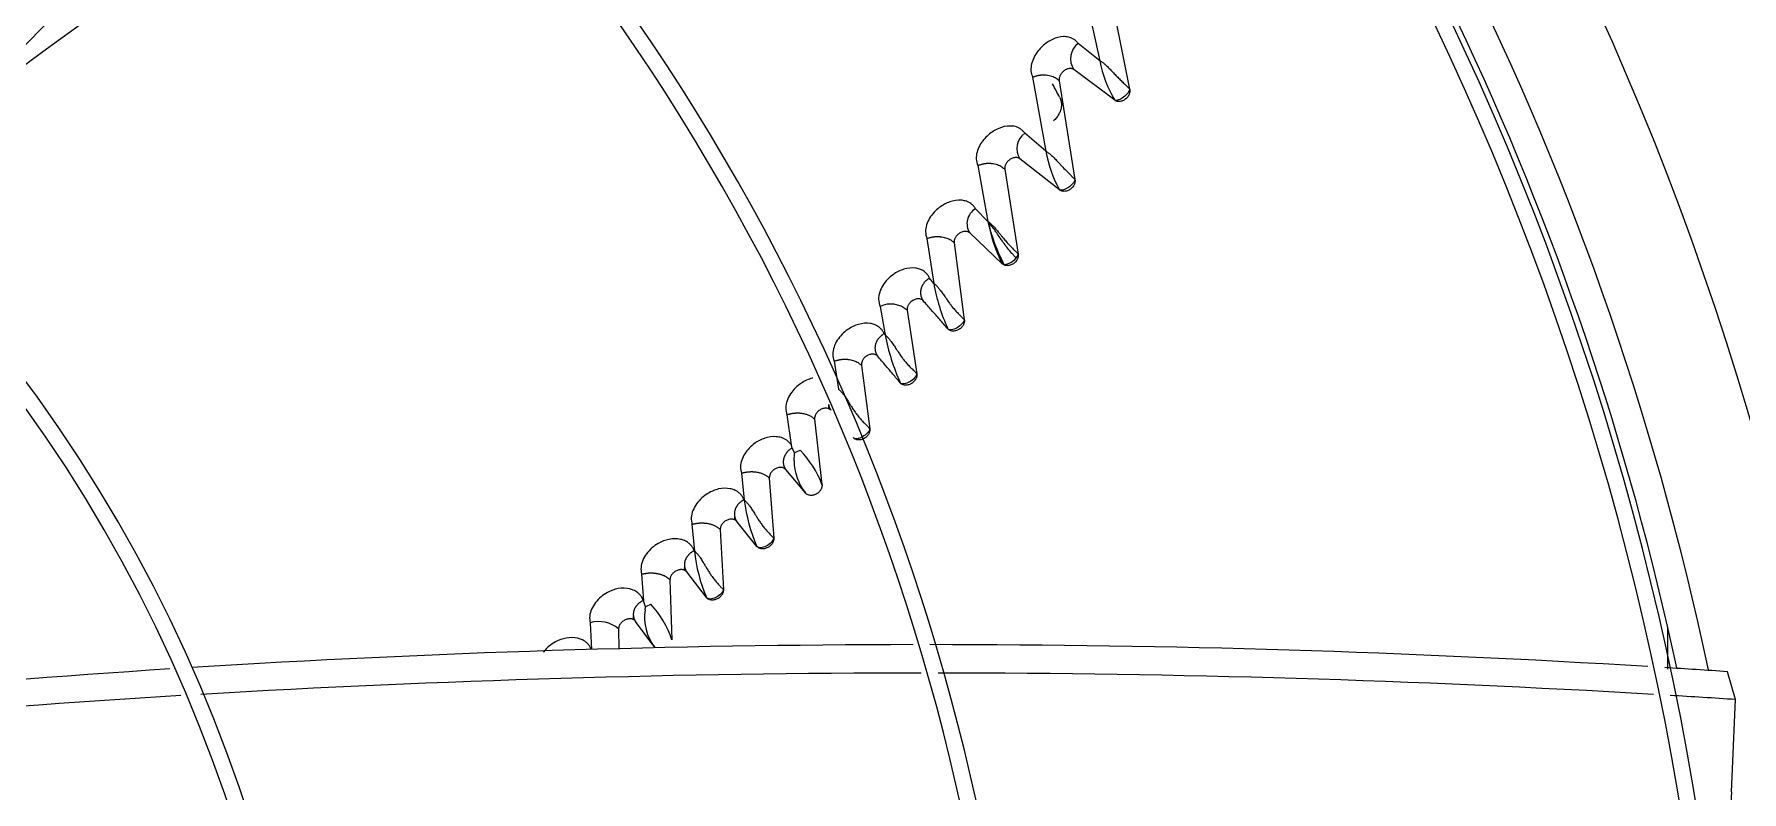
# Model space of a CAD drawing. Header units: millimetres. Extents: x 113490 to 142599, y -20467 to 115.
# Drawn here: x 123150.5 to 123416.3, y -11283.8 to -11165.8 of the extents above; entities that cross this region are included whole.
import ezdxf

# ---------------------------------------------------------------- set-up
doc = ezdxf.new("R2010")
doc.units = ezdxf.units.MM
doc.layers.add('DV3_0', color=7, linetype='Continuous')

msp = doc.modelspace()

# ---------------------------------------------------------------- linework, layer by layer
at = {"layer": 'DV3_0', "color": 7, "linetype": 'Continuous', "lineweight": 15}
for p, q in [((123124.94, -11191.95), (123277.66, -11037.08)), ((123313.68, -11157.76), (123316.32, -11169.95)), ((123317.69, -11158.13), (123320.98, -11174.37)), ((123316.32, -11169.95), (123312.96, -11167.25)), ((123318.68, -11176.1), (123312.29, -11171.32)), ((123305.86, -11172.51), (123307.93, -11184.02)), ((123310.02, -11173.05), (123312.46, -11188.45)), ((123307.93, -11184.02), (123304.65, -11181.24)), ((123310.08, -11190.05), (123303.89, -11185.2)), ((123297.34, -11186.26), (123298.92, -11194.99)), ((123301.54, -11186.85), (123303.63, -11200.04)), ((123298.92, -11194.99), (123296.98, -11193.01)), ((123289.41, -11197.64), (123290.48, -11204.6)), ((123293.65, -11198.28), (123295.24, -11210.27)), ((123301.16, -11201.55), (123296.1, -11196.76)), ((123290.48, -11204.6), (123289.82, -11203.79)), ((123282.12, -11208.18), (123282.9, -11212.63)), ((123286.34, -11208.79), (123287.84, -11218.68)), ((123282.9, -11212.63), (123282.76, -11212.44)), ((123274.97, -11216.72), (123275.65, -11221.06)), ((123279.22, -11217.37), (123280.53, -11227.23)), ((123267.63, -11225.07), (123268.3, -11229.75)), ((123271.94, -11225.75), (123273.09, -11235.89)), ((123268.79, -11230.97), (123268.46, -11230.22)), ((123268.79, -11230.97), (123269.24, -11230.75)), ((123269.24, -11230.75), (123269.71, -11230.58)), ((123268.74, -11232.21), (123268.79, -11230.97)), ((123260.55, -11234.16), (123261, -11238.35)), ((123264.89, -11234.92), (123265.57, -11244.27)), ((123270.5, -11237.23), (123267.46, -11233.59)), ((123261, -11238.35), (123260.95, -11238.28)), ((123252.85, -11242.12), (123253.23, -11246.25)), ((123257.25, -11242.93), (123257.74, -11252.28)), ((123262.96, -11245.54), (123259.84, -11241.65)), ((123253.23, -11246.25), (123253.2, -11246.21)), ((123245, -11249.88), (123245.3, -11254.01)), ((123249.43, -11250.75), (123249.73, -11260.1)), ((123255.1, -11253.49), (123252.05, -11249.53)), ((123245.3, -11254.01), (123245.27, -11253.97)), ((123245.64, -11254.94), (123245.3, -11254.01)), ((123245.99, -11254.75), (123246.26, -11254.62)), ((123246.26, -11254.62), (123246.44, -11254.55)), ((123247.05, -11261.26), (123244.08, -11257.21)), ((123245.56, -11255.44), (123245.64, -11254.94)), ((123245.64, -11254.94), (123245.99, -11254.75)), ((123236.98, -11257.44), (123237.21, -11261.61)), ((123241.43, -11258.38), (123241.46, -11261.48)), ((123404.73, -11264.64), (123404.73, -11258.08)), ((123415.3, -11269.38), (123414.05, -11265.05)), ((123414.65, -11283.75), (123415.3, -11269.38))]:
    msp.add_line(p, q, dxfattribs=at)
for centre, radius, start, end in [((122959.24, -11359.99), 551.5, 15.4775, 74.5225), ((122959.24, -11359.99), 453.5, 315.9918, 45.5613), ((122959.24, -11359.99), 456, 316.0129, 45.5635), ((122959.24, -11359.99), 477.5, 316.9802, 43.0198), ((122959.24, -11359.99), 457, 12.0648, 38.7918), ((122959.24, -11359.99), 343.5, 315.6512, 45.622), ((122959.24, -11359.99), 346, 316.5062, 45.3204), ((123668.25, -11871.46), 872.22, 121.56134, 127.88902), ((123314.79, -11169.63), 3.01, 127.446, 214.0679), ((123336.09, -11165.9), 20.18, 191.5575, 210.3468), ((122934.06, -11375.42), 425.8, 27.9832, 28.2987), ((123306.3, -11183.61), 2.88, 124.7166, 213.5116), ((123326.38, -11180.84), 18.72, 189.7816, 209.4698), ((122959.24, -11359.99), 233.5, 316.4663, 45.8392), ((122959.24, -11359.99), 236, 317.0271, 45.7088), ((123298.3, -11195.29), 2.64, 120.02, 213.6405), ((123323.08, -11190.4), 24.59, 190.7346, 206.9553), ((123326.86, -11188.33), 28.72, 193.3894, 207.6128), ((123318.96, -11199.62), 28.9, 189.9095, 204.6566), ((123283.76, -11211.76), 3.94, 48.9972, 114.5532), ((123315.79, -11206.27), 33.49, 190.9397, 204.3643), ((123275.09, -11223.78), 0.996, 164.4286, 200.7731), ((123262.67, -11231.95), 6.04, 16.651, 21.4082), ((123258.36, -11241.54), 15.77, 20.989, 44.0203), ((123277.15, -11232.08), 8.41, 180.9081, 217.7819), ((123287.09, -11235.11), 26.29, 187.0764, 203.3625), ((123260.33, -11241.09), 0.885, 161.2275, 200.8008), ((123278.82, -11243.51), 25.74, 186.1174, 202.8222), ((123252.5, -11248.97), 0.845, 159.536, 201.092), ((123235.13, -11264.99), 15.39, 18.5208, 42.7185), ((123238.33, -11262.08), 4.83, 50.0895, 106.1879), ((123244.48, -11256.66), 0.795, 157.3992, 201.2102), ((123253.06, -11256.62), 7.59, 171.042, 217.6939), ((123289.61, -13101.74), 1840.9, 90.07296, 93.56963), ((123289.61, -13101.74), 1840.9, 86.5108, 89.99128), ((123289.61, -13101.74), 1840.9, 93.67624, 96.85972), ((123289.5, -13186.65), 1921.39, 90.02851, 93.37418), ((123289.5, -13186.65), 1921.39, 86.62723, 89.95007), ((123289.61, -13101.74), 1840.9, 86.12402, 86.42814), ((123289.5, -13186.65), 1921.39, 93.4677, 96.48783), ((123289.5, -13186.65), 1921.39, 86.24591, 86.54956), ((123821.49, -11303.41), 407.31, 177.2335, 181.1915)]:
    msp.add_arc(centre, radius, start, end, dxfattribs=at)
at = {"layer": 'DV3_0', "color": 7, "linetype": 'Continuous', "lineweight": 20}
for centre, radius, start, end in [((122959.24, -11359.99), 461.75, 11.9044, 42.2304), ((123301.45, -11201.16), 0.49, 233.7476, 265.2283), ((123301.28, -11199.1), 2.55, 272.8508, 322.5113), ((123302.33, -11199.73), 1.35, 316.5606, 346.5087)]:
    msp.add_arc(centre, radius, start, end, dxfattribs=at)
at = {"layer": 'DV3_0', "color": 7, "linetype": 'Continuous', "lineweight": 15}
for points, knots in [([(123312.96, -11167.25), (123312.85, -11167.11), (123312.65, -11166.85), (123312.27, -11166.57), (123311.86, -11166.37), (123311.45, -11166.25), (123311.06, -11166.2), (123310.24, -11166.18), (123308.93, -11166.52), (123307.59, -11167.45), (123306.67, -11168.46), (123306.07, -11169.38), (123305.68, -11170.42), (123305.55, -11171.53), (123305.75, -11172.18), (123305.86, -11172.51)], [0, 0, 0, 0, 0.048624, 0.094156, 0.13685, 0.17668, 0.213406, 0.24691, 0.396876, 0.550422, 0.632436, 0.719781, 0.810754, 0.903952, 1, 1, 1, 1]), ([(123305.86, -11172.51), (123305.9, -11172.49), (123306, -11172.45), (123306.14, -11172.4), (123306.28, -11172.35), (123306.41, -11172.31), (123306.54, -11172.27), (123306.67, -11172.24), (123306.79, -11172.21), (123306.91, -11172.19), (123307.03, -11172.18), (123307.14, -11172.16), (123307.24, -11172.15), (123307.34, -11172.14), (123307.43, -11172.14), (123307.52, -11172.14), (123307.6, -11172.14), (123307.68, -11172.14), (123307.75, -11172.14), (123307.81, -11172.14), (123307.87, -11172.14), (123307.93, -11172.15), (123308.12, -11172.16), (123308.45, -11172.21), (123308.87, -11172.33), (123309.23, -11172.48), (123309.54, -11172.65), (123309.8, -11172.84), (123309.95, -11172.98), (123310.01, -11173.05)], [0, 0, 0, 0, 0.032244, 0.06322, 0.092989, 0.121598, 0.149081, 0.175465, 0.200767, 0.225002, 0.248177, 0.270297, 0.291365, 0.311381, 0.330344, 0.34825, 0.365097, 0.38088, 0.395595, 0.409237, 0.4218, 0.433281, 0.443674, 0.547844, 0.647183, 0.741916, 0.832156, 0.91808, 1, 1, 1, 1]), ([(123312.29, -11171.32), (123312.27, -11171.3), (123312.22, -11171.27), (123312.14, -11171.23), (123312.06, -11171.2), (123311.94, -11171.16), (123311.77, -11171.14), (123311.55, -11171.15), (123311.31, -11171.21), (123311, -11171.34), (123310.69, -11171.54), (123310.44, -11171.81), (123310.28, -11172.01), (123310.17, -11172.22), (123310.08, -11172.42), (123310.02, -11172.63), (123310, -11172.84), (123310.01, -11172.98), (123310.01, -11173.05)], [0, 0, 0, 0, 0.029381, 0.058602, 0.087885, 0.117452, 0.18253, 0.248896, 0.319951, 0.392261, 0.543681, 0.618373, 0.692652, 0.752848, 0.812262, 0.876397, 0.938375, 1, 1, 1, 1]), ([(123316.32, -11169.95), (123316.36, -11169.97), (123316.45, -11170.01), (123316.58, -11170.09), (123316.72, -11170.18), (123316.86, -11170.29), (123317.02, -11170.41), (123317.18, -11170.55), (123317.35, -11170.7), (123317.55, -11170.9), (123317.79, -11171.13), (123318.07, -11171.42), (123318.33, -11171.7), (123318.59, -11171.98), (123318.85, -11172.24), (123319.12, -11172.52), (123319.38, -11172.78), (123319.65, -11173.04), (123319.91, -11173.29), (123320.16, -11173.53), (123320.39, -11173.75), (123320.61, -11173.97), (123320.81, -11174.17), (123320.92, -11174.3), (123320.98, -11174.37)], [0, 0, 0, 0, 0.023498, 0.048897, 0.076254, 0.105618, 0.137034, 0.170541, 0.206177, 0.243975, 0.303434, 0.363525, 0.424255, 0.478728, 0.533775, 0.589597, 0.64577, 0.699948, 0.752412, 0.80346, 0.853406, 0.902578, 0.951321, 1, 1, 1, 1]), ([(123320.98, -11174.37), (123320.98, -11174.4), (123321, -11174.47), (123321.01, -11174.57), (123321.01, -11174.67), (123321, -11174.78), (123320.98, -11174.89), (123320.95, -11175.03), (123320.89, -11175.19), (123320.79, -11175.4), (123320.65, -11175.61), (123320.47, -11175.81), (123320.25, -11175.99), (123319.94, -11176.18), (123319.6, -11176.29), (123319.27, -11176.31), (123319.07, -11176.28), (123318.91, -11176.23), (123318.79, -11176.17), (123318.71, -11176.12), (123318.68, -11176.1)], [0, 0, 0, 0, 0.029941, 0.059776, 0.089719, 0.11998, 0.150766, 0.182271, 0.237743, 0.293712, 0.36616, 0.439193, 0.5137, 0.588322, 0.735295, 0.804201, 0.872533, 0.915894, 0.958168, 1, 1, 1, 1]), ([(123310.08, -11175.63), (123310.1, -11175.68), (123310.14, -11175.76), (123310.2, -11175.9), (123310.25, -11176.03), (123310.29, -11176.17), (123310.32, -11176.3), (123310.34, -11176.43), (123310.35, -11176.56), (123310.36, -11176.69), (123310.36, -11176.81), (123310.36, -11176.93), (123310.35, -11177.04), (123310.34, -11177.15), (123310.32, -11177.25), (123310.29, -11177.43), (123310.22, -11177.67), (123310.11, -11177.98), (123309.96, -11178.28), (123309.78, -11178.57), (123309.58, -11178.83), (123309.37, -11179.07), (123309.21, -11179.22), (123309.14, -11179.29)], [0, 0, 0, 0, 0.040689, 0.080596, 0.119529, 0.157341, 0.193932, 0.22923, 0.263193, 0.295792, 0.327014, 0.356851, 0.385297, 0.412348, 0.437993, 0.462221, 0.541843, 0.621089, 0.699698, 0.777369, 0.853621, 0.927915, 1, 1, 1, 1]), ([(123304.65, -11181.24), (123304.55, -11181.1), (123304.35, -11180.84), (123303.98, -11180.54), (123303.57, -11180.33), (123303.16, -11180.19), (123302.75, -11180.12), (123301.91, -11180.08), (123300.57, -11180.38), (123299.18, -11181.26), (123298.23, -11182.23), (123297.6, -11183.14), (123297.18, -11184.17), (123297.03, -11185.27), (123297.23, -11185.93), (123297.34, -11186.26)], [0, 0, 0, 0, 0.047879, 0.093131, 0.135924, 0.176323, 0.214246, 0.249573, 0.400331, 0.55084, 0.632619, 0.719752, 0.810618, 0.903787, 1, 1, 1, 1]), ([(123303.89, -11185.2), (123303.87, -11185.18), (123303.82, -11185.15), (123303.73, -11185.1), (123303.65, -11185.07), (123303.52, -11185.03), (123303.34, -11185), (123303.11, -11185.01), (123302.87, -11185.06), (123302.55, -11185.18), (123302.24, -11185.38), (123301.98, -11185.64), (123301.82, -11185.84), (123301.7, -11186.03), (123301.62, -11186.23), (123301.55, -11186.43), (123301.52, -11186.65), (123301.54, -11186.78), (123301.54, -11186.85)], [0, 0, 0, 0, 0.030729, 0.061465, 0.092461, 0.123966, 0.190052, 0.257414, 0.329029, 0.401758, 0.552091, 0.624447, 0.696235, 0.754669, 0.81231, 0.876246, 0.93817, 1, 1, 1, 1]), ([(123307.93, -11184.02), (123307.94, -11184.03), (123307.98, -11184.05), (123308.04, -11184.08), (123308.12, -11184.13), (123308.25, -11184.21), (123308.41, -11184.33), (123308.61, -11184.49), (123308.93, -11184.77), (123309.35, -11185.19), (123309.82, -11185.7), (123310.34, -11186.27), (123310.9, -11186.86), (123311.42, -11187.39), (123311.75, -11187.72), (123311.95, -11187.91), (123312.14, -11188.1), (123312.31, -11188.28), (123312.41, -11188.39), (123312.46, -11188.45)], [0, 0, 0, 0, 0.008246, 0.020454, 0.036664, 0.056913, 0.093951, 0.135263, 0.180965, 0.300632, 0.4172, 0.49772, 0.649549, 0.779717, 0.824321, 0.868366, 0.912135, 0.955916, 1, 1, 1, 1]), ([(123297.34, -11186.26), (123297.38, -11186.24), (123297.48, -11186.2), (123297.62, -11186.15), (123297.77, -11186.1), (123297.91, -11186.06), (123298.04, -11186.02), (123298.17, -11186), (123298.29, -11185.97), (123298.41, -11185.95), (123298.53, -11185.94), (123298.64, -11185.92), (123298.74, -11185.91), (123298.84, -11185.91), (123298.93, -11185.9), (123299.01, -11185.9), (123299.09, -11185.9), (123299.16, -11185.9), (123299.23, -11185.91), (123299.29, -11185.91), (123299.35, -11185.91), (123299.4, -11185.92), (123299.44, -11185.92), (123299.63, -11185.94), (123299.96, -11185.99), (123300.39, -11186.11), (123300.75, -11186.26), (123301.06, -11186.44), (123301.33, -11186.64), (123301.47, -11186.78), (123301.54, -11186.85)], [0, 0, 0, 0, 0.032464, 0.063613, 0.093501, 0.122168, 0.149645, 0.175954, 0.20111, 0.225125, 0.248005, 0.269755, 0.290377, 0.309869, 0.328231, 0.34546, 0.361553, 0.376506, 0.390315, 0.402975, 0.414482, 0.424831, 0.434019, 0.442041, 0.547052, 0.646947, 0.741997, 0.832361, 0.918252, 1, 1, 1, 1]), ([(123312.46, -11188.45), (123312.47, -11188.48), (123312.48, -11188.55), (123312.48, -11188.65), (123312.48, -11188.76), (123312.46, -11188.86), (123312.44, -11188.97), (123312.4, -11189.11), (123312.34, -11189.27), (123312.23, -11189.46), (123312.08, -11189.66), (123311.89, -11189.85), (123311.67, -11190.01), (123311.35, -11190.19), (123311, -11190.28), (123310.68, -11190.28), (123310.47, -11190.25), (123310.31, -11190.19), (123310.19, -11190.13), (123310.11, -11190.08), (123310.08, -11190.05)], [0, 0, 0, 0, 0.030327, 0.060484, 0.090695, 0.121183, 0.152165, 0.183847, 0.238646, 0.294034, 0.364857, 0.436394, 0.510055, 0.584088, 0.731546, 0.801326, 0.870591, 0.914573, 0.957501, 1, 1, 1, 1]), ([(123296.98, -11193.01), (123296.9, -11192.87), (123296.74, -11192.61), (123296.43, -11192.3), (123296.1, -11192.06), (123295.76, -11191.89), (123295.41, -11191.77), (123295.08, -11191.69), (123294.3, -11191.6), (123292.97, -11191.8), (123291.53, -11192.6), (123290.5, -11193.53), (123289.8, -11194.45), (123289.33, -11195.5), (123289.13, -11196.62), (123289.31, -11197.29), (123289.41, -11197.64)], [0, 0, 0, 0, 0.043276, 0.083851, 0.121848, 0.157353, 0.190322, 0.220681, 0.248337, 0.398285, 0.545073, 0.62947, 0.718481, 0.810504, 0.904076, 1, 1, 1, 1]), ([(123298.92, -11194.99), (123298.96, -11195.01), (123299.03, -11195.06), (123299.15, -11195.14), (123299.27, -11195.23), (123299.38, -11195.33), (123299.57, -11195.5), (123299.85, -11195.79), (123300.22, -11196.21), (123300.58, -11196.64), (123300.86, -11196.99), (123301.09, -11197.28), (123301.31, -11197.55), (123301.56, -11197.85), (123301.9, -11198.24), (123302.33, -11198.72), (123302.78, -11199.16), (123303.08, -11199.46), (123303.28, -11199.66), (123303.47, -11199.86), (123303.58, -11199.98), (123303.63, -11200.04)], [0, 0, 0, 0, 0.021136, 0.043034, 0.065722, 0.089226, 0.113567, 0.180819, 0.267102, 0.36032, 0.424226, 0.458297, 0.515829, 0.568667, 0.616874, 0.728058, 0.829043, 0.871408, 0.913772, 0.956511, 1, 1, 1, 1]), ([(123303.3, -11200.65), (123303.21, -11200.54), (123303, -11200.31), (123302.55, -11199.81), (123302.01, -11199.17), (123301.44, -11198.41), (123300.91, -11197.66), (123300.41, -11196.93), (123299.92, -11196.23), (123299.43, -11195.56), (123299.09, -11195.16), (123298.92, -11194.99)], [0, 0, 0, 0, 0.062498, 0.125002, 0.250008, 0.375015, 0.500022, 0.625028, 0.750035, 0.875042, 1, 1, 1, 1]), ([(123289.41, -11197.64), (123289.46, -11197.61), (123289.56, -11197.57), (123289.72, -11197.52), (123289.87, -11197.48), (123290.01, -11197.44), (123290.15, -11197.41), (123290.28, -11197.38), (123290.41, -11197.36), (123290.53, -11197.35), (123290.65, -11197.33), (123290.76, -11197.32), (123290.86, -11197.32), (123290.95, -11197.31), (123291.04, -11197.31), (123291.12, -11197.31), (123291.19, -11197.31), (123291.26, -11197.32), (123291.31, -11197.32), (123291.37, -11197.32), (123291.41, -11197.32), (123291.45, -11197.33), (123291.48, -11197.33), (123291.65, -11197.35), (123291.94, -11197.39), (123292.34, -11197.49), (123292.68, -11197.61), (123292.99, -11197.76), (123293.25, -11197.93), (123293.47, -11198.1), (123293.59, -11198.22), (123293.65, -11198.28)], [0, 0, 0, 0, 0.034013, 0.066516, 0.097557, 0.127175, 0.155397, 0.182242, 0.207725, 0.231853, 0.254633, 0.276066, 0.296153, 0.314893, 0.332284, 0.348322, 0.363003, 0.376325, 0.388281, 0.398868, 0.408082, 0.415918, 0.422372, 0.427442, 0.521233, 0.61073, 0.696164, 0.77766, 0.855341, 0.929378, 1, 1, 1, 1]), ([(123296.1, -11196.76), (123296.08, -11196.73), (123296.03, -11196.69), (123295.95, -11196.64), (123295.87, -11196.6), (123295.74, -11196.55), (123295.57, -11196.51), (123295.34, -11196.5), (123295.1, -11196.53), (123294.76, -11196.63), (123294.36, -11196.86), (123293.99, -11197.22), (123293.79, -11197.56), (123293.7, -11197.8), (123293.66, -11197.97), (123293.64, -11198.13), (123293.65, -11198.23), (123293.65, -11198.28)], [0, 0, 0, 0, 0.030568, 0.061113, 0.091892, 0.123156, 0.188638, 0.255339, 0.326154, 0.398049, 0.546641, 0.690305, 0.807603, 0.857297, 0.906323, 0.95344, 1, 1, 1, 1]), ([(123303.63, -11200.04), (123303.64, -11200.07), (123303.65, -11200.12), (123303.65, -11200.2), (123303.65, -11200.28), (123303.64, -11200.39), (123303.62, -11200.54), (123303.56, -11200.71), (123303.48, -11200.89), (123303.31, -11201.16), (123303.07, -11201.42), (123302.76, -11201.62), (123302.51, -11201.74), (123302.24, -11201.82), (123301.98, -11201.85), (123301.74, -11201.83), (123301.54, -11201.78), (123301.38, -11201.71), (123301.26, -11201.64), (123301.19, -11201.58), (123301.16, -11201.55)], [0, 0, 0, 0, 0.023243, 0.046646, 0.070325, 0.094393, 0.141984, 0.190048, 0.245114, 0.300885, 0.441931, 0.51503, 0.588687, 0.662721, 0.735694, 0.804836, 0.873484, 0.916387, 0.958352, 1, 1, 1, 1]), ([(123289.82, -11203.79), (123289.75, -11203.64), (123289.6, -11203.34), (123289.29, -11202.98), (123288.96, -11202.71), (123288.61, -11202.51), (123288.28, -11202.37), (123287.96, -11202.28), (123287.18, -11202.14), (123285.84, -11202.28), (123284.33, -11203.05), (123283.26, -11203.97), (123282.52, -11204.91), (123282.02, -11205.98), (123281.82, -11207.14), (123282.02, -11207.83), (123282.12, -11208.18)], [0, 0, 0, 0, 0.045903, 0.088222, 0.127121, 0.162682, 0.194844, 0.223516, 0.248586, 0.398406, 0.542873, 0.627775, 0.717223, 0.809644, 0.90359, 1, 1, 1, 1]), ([(123289.82, -11203.79), (123289.78, -11203.82), (123289.7, -11203.87), (123289.57, -11203.95), (123289.46, -11204.04), (123289.35, -11204.13), (123289.24, -11204.23), (123289.14, -11204.33), (123289.05, -11204.43), (123288.96, -11204.54), (123288.88, -11204.65), (123288.8, -11204.77), (123288.73, -11204.89), (123288.67, -11205.01), (123288.61, -11205.13), (123288.56, -11205.25), (123288.52, -11205.38), (123288.49, -11205.51), (123288.46, -11205.63), (123288.44, -11205.76), (123288.43, -11205.89), (123288.43, -11206.02), (123288.43, -11206.14), (123288.44, -11206.27), (123288.46, -11206.39), (123288.48, -11206.52), (123288.52, -11206.64), (123288.56, -11206.76), (123288.6, -11206.88), (123288.65, -11206.99), (123288.71, -11207.11), (123288.78, -11207.22), (123288.83, -11207.29), (123288.86, -11207.32)], [0, 0, 0, 0, 0.030257, 0.060484, 0.09073, 0.121035, 0.151434, 0.181953, 0.212616, 0.243438, 0.274433, 0.30561, 0.336978, 0.36854, 0.400301, 0.432265, 0.464435, 0.496814, 0.529403, 0.562193, 0.595176, 0.628335, 0.661657, 0.695123, 0.728715, 0.762415, 0.796204, 0.830066, 0.863984, 0.897946, 0.93194, 0.965959, 1, 1, 1, 1]), ([(123290.48, -11204.6), (123290.52, -11204.63), (123290.6, -11204.69), (123290.72, -11204.79), (123290.84, -11204.9), (123290.96, -11205.02), (123291.16, -11205.23), (123291.44, -11205.57), (123291.8, -11206.07), (123292.15, -11206.57), (123292.43, -11206.97), (123292.7, -11207.37), (123292.99, -11207.77), (123293.31, -11208.19), (123293.59, -11208.52), (123293.82, -11208.79), (123294.04, -11209.03), (123294.27, -11209.27), (123294.48, -11209.49), (123294.69, -11209.7), (123294.89, -11209.9), (123295.08, -11210.09), (123295.18, -11210.21), (123295.24, -11210.27)], [0, 0, 0, 0, 0.02193, 0.044623, 0.068109, 0.092415, 0.117564, 0.1874, 0.278761, 0.36922, 0.434707, 0.474881, 0.55813, 0.630924, 0.676359, 0.719959, 0.762001, 0.802791, 0.842656, 0.881945, 0.921019, 0.960246, 1, 1, 1, 1]), ([(123288.86, -11207.32), (123288.81, -11207.28), (123288.72, -11207.18), (123288.48, -11207.05), (123288.1, -11206.98), (123287.58, -11207.07), (123287.08, -11207.33), (123286.69, -11207.7), (123286.45, -11208.09), (123286.35, -11208.4), (123286.33, -11208.63), (123286.34, -11208.74), (123286.34, -11208.79)], [0, 0, 0, 0, 0.06134, 0.123453, 0.255164, 0.397247, 0.545621, 0.688819, 0.805782, 0.90458, 0.952528, 1, 1, 1, 1]), ([(123292.69, -11211.68), (123292.48, -11211.44), (123292.06, -11210.96), (123291.42, -11210.24), (123290.79, -11209.52), (123290.15, -11208.79), (123289.5, -11208.06), (123289.07, -11207.57), (123288.86, -11207.32)], [0, 0, 0, 0, 0.162615, 0.326841, 0.492682, 0.660148, 0.82925, 1, 1, 1, 1]), ([(123282.76, -11212.44), (123282.68, -11212.29), (123282.54, -11211.99), (123282.24, -11211.63), (123281.91, -11211.35), (123281.57, -11211.14), (123281.23, -11210.99), (123280.91, -11210.9), (123280.14, -11210.75), (123278.79, -11210.86), (123277.28, -11211.6), (123276.18, -11212.51), (123275.42, -11213.45), (123274.91, -11214.52), (123274.69, -11215.68), (123274.87, -11216.37), (123274.97, -11216.72)], [0, 0, 0, 0, 0.045816, 0.088117, 0.127063, 0.162735, 0.195085, 0.224033, 0.249478, 0.398687, 0.541879, 0.628145, 0.718265, 0.810778, 0.904381, 1, 1, 1, 1]), ([(123295.24, -11210.27), (123295.24, -11210.3), (123295.25, -11210.35), (123295.25, -11210.44), (123295.25, -11210.52), (123295.24, -11210.63), (123295.21, -11210.78), (123295.14, -11210.96), (123295.05, -11211.14), (123294.87, -11211.41), (123294.6, -11211.66), (123294.28, -11211.85), (123294.02, -11211.96), (123293.75, -11212.02), (123293.49, -11212.04), (123293.24, -11212.01), (123293.05, -11211.94), (123292.9, -11211.86), (123292.78, -11211.78), (123292.72, -11211.72), (123292.69, -11211.68)], [0, 0, 0, 0, 0.023263, 0.046619, 0.070185, 0.09408, 0.142394, 0.191175, 0.246921, 0.303417, 0.444844, 0.517438, 0.590593, 0.664065, 0.736419, 0.804903, 0.872906, 0.916114, 0.958259, 1, 1, 1, 1]), ([(123295.24, -11210.27), (123295.21, -11210.45), (123295.08, -11210.68), (123294.68, -11211.12), (123294.41, -11211.35), (123293.83, -11211.68), (123293.53, -11211.79), (123293.01, -11211.86), (123292.81, -11211.81), (123292.69, -11211.68)], [0, 0, 0, 0, 0.25, 0.25, 0.5, 0.5, 0.75, 0.75, 1, 1, 1, 1]), ([(123282.76, -11212.44), (123282.72, -11212.47), (123282.63, -11212.52), (123282.51, -11212.6), (123282.39, -11212.68), (123282.28, -11212.77), (123282.17, -11212.87), (123282.07, -11212.97), (123281.97, -11213.07), (123281.88, -11213.18), (123281.8, -11213.29), (123281.72, -11213.41), (123281.65, -11213.52), (123281.59, -11213.64), (123281.53, -11213.76), (123281.48, -11213.89), (123281.44, -11214.01), (123281.4, -11214.14), (123281.38, -11214.26), (123281.36, -11214.39), (123281.34, -11214.52), (123281.34, -11214.64), (123281.34, -11214.77), (123281.35, -11214.89), (123281.37, -11215.02), (123281.39, -11215.14), (123281.42, -11215.26), (123281.46, -11215.38), (123281.5, -11215.5), (123281.56, -11215.61), (123281.62, -11215.72), (123281.68, -11215.83), (123281.73, -11215.9), (123281.76, -11215.93)], [0, 0, 0, 0, 0.030425, 0.060815, 0.091218, 0.121674, 0.152215, 0.182869, 0.213655, 0.244591, 0.275687, 0.306954, 0.338398, 0.370022, 0.401831, 0.433828, 0.466015, 0.498396, 0.530972, 0.563735, 0.596674, 0.629777, 0.663028, 0.696409, 0.729903, 0.763492, 0.797158, 0.830885, 0.864657, 0.898463, 0.932293, 0.966139, 1, 1, 1, 1]), ([(123282.9, -11212.63), (123282.95, -11212.66), (123283.03, -11212.73), (123283.16, -11212.84), (123283.28, -11212.96), (123283.41, -11213.1), (123283.6, -11213.32), (123283.9, -11213.7), (123284.26, -11214.24), (123284.62, -11214.78), (123284.91, -11215.22), (123285.19, -11215.65), (123285.5, -11216.09), (123285.83, -11216.53), (123286.12, -11216.87), (123286.35, -11217.14), (123286.59, -11217.4), (123286.82, -11217.64), (123287.05, -11217.87), (123287.27, -11218.09), (123287.48, -11218.29), (123287.67, -11218.49), (123287.78, -11218.62), (123287.84, -11218.68)], [0, 0, 0, 0, 0.022275, 0.045317, 0.069159, 0.093827, 0.119347, 0.190503, 0.284339, 0.374913, 0.441612, 0.484176, 0.567352, 0.639937, 0.684392, 0.726937, 0.767875, 0.807537, 0.846286, 0.884506, 0.922594, 0.960956, 1, 1, 1, 1]), ([(123274.97, -11216.72), (123275.02, -11216.7), (123275.12, -11216.66), (123275.28, -11216.61), (123275.43, -11216.57), (123275.58, -11216.53), (123275.72, -11216.5), (123275.86, -11216.47), (123275.99, -11216.45), (123276.11, -11216.44), (123276.23, -11216.42), (123276.34, -11216.42), (123276.44, -11216.41), (123276.54, -11216.41), (123276.62, -11216.4), (123276.71, -11216.4), (123276.78, -11216.41), (123276.85, -11216.41), (123276.91, -11216.41), (123276.96, -11216.41), (123277.01, -11216.42), (123277.05, -11216.42), (123277.08, -11216.42), (123277.1, -11216.43), (123277.27, -11216.44), (123277.55, -11216.49), (123277.94, -11216.58), (123278.28, -11216.71), (123278.57, -11216.85), (123278.83, -11217.02), (123279.04, -11217.19), (123279.16, -11217.31), (123279.22, -11217.37)], [0, 0, 0, 0, 0.034382, 0.067257, 0.09867, 0.128653, 0.157228, 0.184415, 0.210227, 0.234673, 0.257758, 0.279488, 0.299864, 0.318888, 0.336558, 0.352873, 0.367831, 0.38143, 0.393667, 0.404538, 0.41404, 0.42217, 0.428926, 0.434304, 0.438302, 0.530373, 0.618142, 0.701875, 0.781741, 0.85791, 0.930582, 1, 1, 1, 1]), ([(123281.76, -11215.93), (123281.71, -11215.89), (123281.62, -11215.79), (123281.38, -11215.66), (123281, -11215.58), (123280.49, -11215.66), (123279.99, -11215.91), (123279.59, -11216.27), (123279.34, -11216.67), (123279.24, -11216.98), (123279.21, -11217.2), (123279.22, -11217.31), (123279.22, -11217.37)], [0, 0, 0, 0, 0.061421, 0.123667, 0.255432, 0.397199, 0.544968, 0.687719, 0.804815, 0.904048, 0.952278, 1, 1, 1, 1]), ([(123285.28, -11220.09), (123285.09, -11219.86), (123284.7, -11219.4), (123284.11, -11218.72), (123283.53, -11218.02), (123282.94, -11217.33), (123282.35, -11216.63), (123281.96, -11216.17), (123281.76, -11215.93)], [0, 0, 0, 0, 0.163033, 0.327514, 0.493444, 0.66083, 0.829679, 1, 1, 1, 1]), ([(123271.65, -11219.34), (123271.62, -11219.35), (123271.01, -11219.51), (123270.05, -11219.95), (123268.93, -11220.85), (123268.15, -11221.78), (123267.61, -11222.86), (123267.37, -11224.01), (123267.54, -11224.71), (123267.63, -11225.07)], [0.3922784, 0.3922784, 0.3922784, 0.3922784, 0.3989376, 0.5409153, 0.6281958, 0.718865, 0.8114508, 0.9049035, 1, 1, 1, 1]), ([(123287.84, -11218.68), (123287.84, -11218.71), (123287.85, -11218.76), (123287.86, -11218.84), (123287.85, -11218.93), (123287.84, -11219.05), (123287.81, -11219.2), (123287.75, -11219.38), (123287.65, -11219.56), (123287.47, -11219.83), (123287.2, -11220.08), (123286.88, -11220.28), (123286.62, -11220.38), (123286.35, -11220.44), (123286.08, -11220.46), (123285.83, -11220.42), (123285.64, -11220.36), (123285.49, -11220.28), (123285.37, -11220.19), (123285.31, -11220.12), (123285.28, -11220.09)], [0, 0, 0, 0, 0.023849, 0.04779, 0.071955, 0.096472, 0.145038, 0.194053, 0.249314, 0.305365, 0.445367, 0.517672, 0.590601, 0.663955, 0.736204, 0.80467, 0.872684, 0.915931, 0.958145, 1, 1, 1, 1]), ([(123287.84, -11218.68), (123287.82, -11218.86), (123287.69, -11219.09), (123287.29, -11219.55), (123287.02, -11219.77), (123286.44, -11220.11), (123286.13, -11220.22), (123285.61, -11220.28), (123285.4, -11220.22), (123285.28, -11220.09)], [0, 0, 0, 0, 0.25, 0.25, 0.5, 0.5, 0.75, 0.75, 1, 1, 1, 1]), ([(123275.65, -11221.06), (123275.69, -11221.1), (123275.78, -11221.17), (123275.9, -11221.28), (123276.03, -11221.41), (123276.15, -11221.55), (123276.35, -11221.78), (123276.64, -11222.18), (123277, -11222.73), (123277.35, -11223.28), (123277.64, -11223.73), (123277.91, -11224.17), (123278.22, -11224.62), (123278.55, -11225.06), (123278.83, -11225.41), (123279.06, -11225.69), (123279.29, -11225.95), (123279.52, -11226.19), (123279.75, -11226.42), (123279.97, -11226.64), (123280.17, -11226.85), (123280.36, -11227.04), (123280.47, -11227.16), (123280.53, -11227.23)], [0, 0, 0, 0, 0.022497, 0.045774, 0.069863, 0.094794, 0.12059, 0.192426, 0.287536, 0.377894, 0.444911, 0.488356, 0.571521, 0.643997, 0.688181, 0.730404, 0.770967, 0.810203, 0.848479, 0.886185, 0.923729, 0.961527, 1, 1, 1, 1]), ([(123267.63, -11225.07), (123267.68, -11225.05), (123267.79, -11225.01), (123267.95, -11224.96), (123268.1, -11224.92), (123268.25, -11224.88), (123268.4, -11224.85), (123268.54, -11224.83), (123268.67, -11224.81), (123268.79, -11224.8), (123268.91, -11224.78), (123269.02, -11224.78), (123269.12, -11224.77), (123269.22, -11224.77), (123269.3, -11224.77), (123269.39, -11224.77), (123269.46, -11224.77), (123269.53, -11224.77), (123269.59, -11224.78), (123269.64, -11224.78), (123269.68, -11224.79), (123269.72, -11224.79), (123269.75, -11224.79), (123269.78, -11224.8), (123269.79, -11224.8), (123269.91, -11224.81), (123270.12, -11224.84), (123270.41, -11224.9), (123270.67, -11224.97), (123270.91, -11225.06), (123271.13, -11225.16), (123271.33, -11225.27), (123271.51, -11225.38), (123271.67, -11225.5), (123271.81, -11225.63), (123271.9, -11225.71), (123271.94, -11225.75)], [0, 0, 0, 0, 0.034452, 0.067384, 0.098837, 0.12884, 0.157416, 0.18458, 0.210346, 0.234722, 0.257714, 0.279327, 0.299562, 0.318421, 0.335903, 0.352008, 0.366734, 0.380078, 0.392038, 0.402612, 0.411796, 0.419587, 0.425984, 0.430984, 0.434584, 0.436784, 0.502175, 0.565322, 0.626349, 0.685335, 0.742342, 0.797432, 0.850666, 0.902117, 0.951866, 1, 1, 1, 1]), ([(123274.49, -11224.36), (123274.48, -11224.34), (123274.44, -11224.3), (123274.38, -11224.25), (123274.32, -11224.2), (123274.25, -11224.16), (123274.14, -11224.1), (123273.98, -11224.05), (123273.75, -11224.02), (123273.5, -11224.03), (123273.15, -11224.1), (123272.73, -11224.31), (123272.38, -11224.61), (123272.18, -11224.88), (123272.07, -11225.06), (123272, -11225.25), (123271.95, -11225.42), (123271.93, -11225.59), (123271.94, -11225.7), (123271.94, -11225.75)], [0, 0, 0, 0, 0.024678, 0.049276, 0.073933, 0.098788, 0.123975, 0.189522, 0.256186, 0.326612, 0.39802, 0.544943, 0.686929, 0.745909, 0.804137, 0.854279, 0.903786, 0.952122, 1, 1, 1, 1]), ([(123274.11, -11223.47), (123274.12, -11223.51), (123274.13, -11223.58), (123274.16, -11223.7), (123274.2, -11223.81), (123274.24, -11223.93), (123274.29, -11224.04), (123274.35, -11224.15), (123274.42, -11224.26), (123274.47, -11224.33), (123274.49, -11224.36)], [0.7367221, 0.7367221, 0.7367221, 0.7367221, 0.7643288, 0.7978965, 0.8315165, 0.8651746, 0.8988591, 0.9325612, 0.9662753, 1, 1, 1, 1]), ([(123280.53, -11227.23), (123280.53, -11227.25), (123280.54, -11227.31), (123280.54, -11227.39), (123280.54, -11227.48), (123280.52, -11227.6), (123280.49, -11227.75), (123280.42, -11227.93), (123280.33, -11228.11), (123280.14, -11228.38), (123279.87, -11228.62), (123279.54, -11228.81), (123279.28, -11228.91), (123279.01, -11228.97), (123278.74, -11228.98), (123278.5, -11228.94), (123278.3, -11228.87), (123278.15, -11228.79), (123278.04, -11228.7), (123277.98, -11228.63), (123277.95, -11228.6)], [0, 0, 0, 0, 0.023897, 0.047874, 0.072064, 0.096593, 0.145534, 0.194892, 0.25028, 0.306447, 0.445924, 0.517891, 0.590493, 0.663638, 0.735728, 0.804216, 0.872309, 0.915692, 0.95803, 1, 1, 1, 1]), ([(123280.53, -11227.23), (123280.5, -11227.41), (123280.37, -11227.64), (123279.97, -11228.1), (123279.69, -11228.33), (123279.11, -11228.65), (123278.8, -11228.76), (123278.28, -11228.8), (123278.07, -11228.74), (123277.95, -11228.6)], [0, 0, 0, 0, 0.25, 0.25, 0.5, 0.5, 0.75, 0.75, 1, 1, 1, 1]), ([(123268.3, -11229.75), (123268.19, -11229.61), (123267.99, -11229.34), (123267.61, -11229.02), (123267.21, -11228.78), (123266.78, -11228.61), (123266.36, -11228.51), (123265.52, -11228.41), (123264.19, -11228.6), (123262.76, -11229.34), (123261.73, -11230.23), (123261.04, -11231.11), (123260.56, -11232.11), (123260.34, -11233.18), (123260.48, -11233.83), (123260.55, -11234.16)], [0, 0, 0, 0, 0.049007, 0.095446, 0.139468, 0.181114, 0.22038, 0.257178, 0.405723, 0.54922, 0.63594, 0.72517, 0.815746, 0.907169, 1, 1, 1, 1]), ([(123268.46, -11230.22), (123268.42, -11230.24), (123268.33, -11230.29), (123268.22, -11230.37), (123268.1, -11230.46), (123267.99, -11230.54), (123267.89, -11230.64), (123267.79, -11230.73), (123267.69, -11230.83), (123267.61, -11230.94), (123267.53, -11231.05), (123267.45, -11231.16), (123267.38, -11231.27), (123267.32, -11231.38), (123267.26, -11231.5), (123267.21, -11231.62), (123267.17, -11231.74), (123267.13, -11231.86), (123267.1, -11231.98), (123267.08, -11232.1), (123267.07, -11232.22), (123267.06, -11232.34), (123267.06, -11232.47), (123267.07, -11232.59), (123267.08, -11232.71), (123267.11, -11232.82), (123267.13, -11232.94), (123267.17, -11233.06), (123267.21, -11233.17), (123267.26, -11233.28), (123267.32, -11233.38), (123267.38, -11233.49), (123267.43, -11233.56), (123267.46, -11233.59)], [0, 0, 0, 0, 0.030377, 0.060748, 0.091153, 0.121627, 0.152197, 0.182886, 0.213712, 0.244687, 0.275822, 0.307124, 0.338597, 0.370244, 0.402069, 0.434073, 0.466259, 0.49863, 0.531186, 0.563923, 0.596832, 0.6299, 0.663115, 0.69646, 0.729919, 0.763477, 0.797117, 0.830824, 0.864585, 0.89839, 0.93223, 0.9661, 1, 1, 1, 1]), ([(123267.46, -11233.59), (123267.43, -11233.56), (123267.39, -11233.52), (123267.32, -11233.45), (123267.23, -11233.4), (123267.11, -11233.33), (123266.94, -11233.27), (123266.71, -11233.24), (123266.47, -11233.25), (123266.12, -11233.32), (123265.71, -11233.51), (123265.36, -11233.81), (123265.15, -11234.06), (123265.05, -11234.24), (123264.97, -11234.42), (123264.92, -11234.59), (123264.89, -11234.76), (123264.89, -11234.87), (123264.89, -11234.92)], [0, 0, 0, 0, 0.031145, 0.062218, 0.093482, 0.125195, 0.191206, 0.258243, 0.328679, 0.399965, 0.545868, 0.68677, 0.745639, 0.803769, 0.854012, 0.903665, 0.952, 1, 1, 1, 1]), ([(123260.55, -11234.16), (123260.6, -11234.14), (123260.71, -11234.11), (123260.88, -11234.06), (123261.04, -11234.03), (123261.2, -11234), (123261.35, -11233.97), (123261.49, -11233.95), (123261.62, -11233.94), (123261.75, -11233.92), (123261.87, -11233.92), (123261.99, -11233.91), (123262.09, -11233.91), (123262.19, -11233.91), (123262.28, -11233.91), (123262.37, -11233.92), (123262.44, -11233.92), (123262.51, -11233.93), (123262.57, -11233.93), (123262.63, -11233.94), (123262.67, -11233.94), (123262.71, -11233.95), (123262.74, -11233.95), (123262.77, -11233.96), (123262.79, -11233.96), (123262.9, -11233.97), (123263.1, -11234.01), (123263.38, -11234.07), (123263.64, -11234.15), (123263.88, -11234.24), (123264.1, -11234.34), (123264.29, -11234.45), (123264.47, -11234.56), (123264.63, -11234.68), (123264.77, -11234.8), (123264.85, -11234.88), (123264.89, -11234.92)], [0, 0, 0, 0, 0.035479, 0.069398, 0.101793, 0.132694, 0.162122, 0.190094, 0.21662, 0.241709, 0.265367, 0.287598, 0.308404, 0.327787, 0.345745, 0.36228, 0.377388, 0.391068, 0.403318, 0.414135, 0.423517, 0.431461, 0.437964, 0.443025, 0.446641, 0.448812, 0.512732, 0.574463, 0.634121, 0.691792, 0.747544, 0.801444, 0.853561, 0.903971, 0.952755, 1, 1, 1, 1]), ([(123273.09, -11235.89), (123273.09, -11235.92), (123273.1, -11235.99), (123273.1, -11236.08), (123273.09, -11236.18), (123273.07, -11236.29), (123273.03, -11236.44), (123272.93, -11236.68), (123272.77, -11236.93), (123272.54, -11237.16), (123272.32, -11237.33), (123272.07, -11237.46), (123271.81, -11237.56), (123271.54, -11237.61), (123271.29, -11237.61), (123271.04, -11237.57), (123270.85, -11237.5), (123270.7, -11237.42), (123270.59, -11237.34), (123270.53, -11237.27), (123270.5, -11237.23)], [0, 0, 0, 0, 0.028178, 0.055352, 0.08164, 0.107171, 0.153927, 0.201767, 0.313928, 0.380235, 0.452708, 0.523632, 0.595246, 0.666832, 0.737628, 0.806405, 0.87473, 0.917481, 0.959025, 1, 1, 1, 1]), ([(123260.95, -11238.28), (123260.88, -11238.12), (123260.73, -11237.82), (123260.43, -11237.44), (123260.1, -11237.14), (123259.76, -11236.91), (123259.43, -11236.75), (123259.11, -11236.64), (123258.35, -11236.45), (123257.03, -11236.49), (123255.49, -11237.13), (123254.34, -11237.98), (123253.53, -11238.89), (123252.95, -11239.94), (123252.67, -11241.07), (123252.79, -11241.77), (123252.85, -11242.12)], [0, 0, 0, 0, 0.047036, 0.090401, 0.130202, 0.166503, 0.199277, 0.228461, 0.253972, 0.401518, 0.541059, 0.630182, 0.721571, 0.813945, 0.906561, 1, 1, 1, 1]), ([(123260.95, -11238.28), (123260.91, -11238.31), (123260.82, -11238.35), (123260.7, -11238.43), (123260.58, -11238.51), (123260.46, -11238.6), (123260.35, -11238.69), (123260.24, -11238.78), (123260.14, -11238.88), (123260.05, -11238.99), (123259.96, -11239.09), (123259.88, -11239.2), (123259.81, -11239.32), (123259.74, -11239.43), (123259.68, -11239.55), (123259.62, -11239.67), (123259.58, -11239.79), (123259.54, -11239.91), (123259.5, -11240.03), (123259.48, -11240.15), (123259.46, -11240.28), (123259.45, -11240.4), (123259.45, -11240.52), (123259.46, -11240.64), (123259.47, -11240.76), (123259.49, -11240.88), (123259.52, -11241), (123259.55, -11241.11), (123259.59, -11241.23), (123259.64, -11241.34), (123259.7, -11241.45), (123259.77, -11241.55), (123259.81, -11241.62), (123259.84, -11241.65)], [0, 0, 0, 0, 0.03062, 0.061208, 0.091809, 0.122459, 0.153186, 0.184014, 0.214963, 0.246044, 0.277269, 0.308645, 0.340177, 0.371867, 0.403719, 0.435736, 0.46792, 0.500276, 0.532804, 0.565501, 0.598358, 0.631363, 0.664502, 0.69776, 0.73112, 0.764565, 0.798081, 0.831652, 0.865266, 0.898913, 0.932586, 0.966281, 1, 1, 1, 1]), ([(123261, -11238.35), (123261.04, -11238.38), (123261.12, -11238.45), (123261.24, -11238.56), (123261.36, -11238.68), (123261.47, -11238.81), (123261.66, -11239.03), (123261.94, -11239.4), (123262.28, -11239.93), (123262.62, -11240.46), (123262.89, -11240.89), (123263.15, -11241.31), (123263.43, -11241.74), (123263.74, -11242.18), (123264, -11242.52), (123264.22, -11242.79), (123264.43, -11243.05), (123264.65, -11243.29), (123264.85, -11243.51), (123265.05, -11243.72), (123265.24, -11243.92), (123265.42, -11244.1), (123265.52, -11244.21), (123265.57, -11244.27)], [0, 0, 0, 0, 0.022443, 0.045639, 0.06962, 0.094413, 0.12004, 0.191521, 0.285248, 0.377064, 0.444002, 0.485838, 0.570203, 0.643535, 0.688385, 0.731167, 0.772156, 0.811664, 0.850038, 0.887652, 0.924906, 0.962214, 1, 1, 1, 1]), ([(123259.84, -11241.65), (123259.82, -11241.63), (123259.78, -11241.58), (123259.7, -11241.51), (123259.62, -11241.46), (123259.5, -11241.39), (123259.33, -11241.33), (123259.1, -11241.29), (123258.86, -11241.29), (123258.51, -11241.36), (123258.09, -11241.54), (123257.74, -11241.82), (123257.53, -11242.08), (123257.42, -11242.25), (123257.33, -11242.43), (123257.28, -11242.6), (123257.25, -11242.77), (123257.25, -11242.88), (123257.25, -11242.93)], [0, 0, 0, 0, 0.031241, 0.062418, 0.093791, 0.125616, 0.19178, 0.258934, 0.329339, 0.400547, 0.545932, 0.686248, 0.74507, 0.803167, 0.853519, 0.903304, 0.951794, 1, 1, 1, 1]), ([(123252.85, -11242.12), (123252.91, -11242.1), (123253.01, -11242.07), (123253.18, -11242.03), (123253.33, -11242), (123253.48, -11241.97), (123253.63, -11241.95), (123253.77, -11241.93), (123253.9, -11241.91), (123254.03, -11241.9), (123254.15, -11241.9), (123254.27, -11241.89), (123254.37, -11241.89), (123254.47, -11241.89), (123254.57, -11241.89), (123254.65, -11241.9), (123254.73, -11241.9), (123254.8, -11241.91), (123254.87, -11241.91), (123254.93, -11241.92), (123254.98, -11241.93), (123255.03, -11241.93), (123255.07, -11241.94), (123255.1, -11241.94), (123255.13, -11241.95), (123255.15, -11241.95), (123255.16, -11241.95), (123255.25, -11241.97), (123255.42, -11242), (123255.66, -11242.05), (123255.88, -11242.12), (123256.09, -11242.19), (123256.28, -11242.27), (123256.46, -11242.35), (123256.62, -11242.44), (123256.77, -11242.53), (123256.91, -11242.63), (123257.03, -11242.73), (123257.14, -11242.83), (123257.21, -11242.9), (123257.25, -11242.93)], [0, 0, 0, 0, 0.033907, 0.066422, 0.097575, 0.127386, 0.155873, 0.183049, 0.208925, 0.233507, 0.256801, 0.278813, 0.299544, 0.318996, 0.337171, 0.354069, 0.369688, 0.384029, 0.39709, 0.408869, 0.419364, 0.428572, 0.436492, 0.443121, 0.448458, 0.4525, 0.455247, 0.456697, 0.509325, 0.560446, 0.61013, 0.658427, 0.705382, 0.751036, 0.795428, 0.8386, 0.880596, 0.921463, 0.961247, 1, 1, 1, 1]), ([(123253.2, -11246.21), (123253.13, -11246.04), (123252.98, -11245.73), (123252.68, -11245.33), (123252.35, -11245.03), (123252.01, -11244.8), (123251.68, -11244.64), (123251.37, -11244.52), (123250.62, -11244.32), (123249.31, -11244.33), (123247.75, -11244.94), (123246.58, -11245.76), (123245.74, -11246.66), (123245.15, -11247.7), (123244.84, -11248.83), (123244.94, -11249.53), (123245, -11249.88)], [0, 0, 0, 0, 0.048342, 0.092635, 0.132982, 0.169436, 0.201959, 0.230483, 0.25492, 0.402152, 0.540605, 0.6308, 0.722713, 0.815102, 0.90736, 1, 1, 1, 1]), ([(123253.2, -11246.21), (123253.16, -11246.23), (123253.07, -11246.28), (123252.94, -11246.35), (123252.82, -11246.43), (123252.7, -11246.52), (123252.59, -11246.6), (123252.48, -11246.7), (123252.38, -11246.8), (123252.29, -11246.9), (123252.2, -11247), (123252.12, -11247.11), (123252.04, -11247.22), (123251.97, -11247.33), (123251.91, -11247.45), (123251.85, -11247.57), (123251.8, -11247.68), (123251.76, -11247.8), (123251.73, -11247.92), (123251.7, -11248.05), (123251.68, -11248.17), (123251.67, -11248.29), (123251.67, -11248.41), (123251.67, -11248.53), (123251.69, -11248.65), (123251.7, -11248.77), (123251.73, -11248.88), (123251.77, -11249), (123251.81, -11249.11), (123251.86, -11249.22), (123251.91, -11249.32), (123251.98, -11249.43), (123252.02, -11249.49), (123252.05, -11249.53)], [0, 0, 0, 0, 0.030718, 0.061403, 0.092096, 0.122834, 0.153646, 0.184553, 0.215574, 0.246721, 0.278005, 0.309431, 0.341004, 0.372728, 0.404604, 0.436635, 0.468824, 0.501175, 0.53369, 0.566365, 0.599192, 0.632159, 0.665253, 0.698458, 0.731759, 0.76514, 0.798585, 0.83208, 0.865614, 0.899177, 0.932763, 0.966369, 1, 1, 1, 1]), ([(123253.23, -11246.25), (123253.27, -11246.28), (123253.35, -11246.35), (123253.46, -11246.47), (123253.58, -11246.59), (123253.7, -11246.73), (123253.89, -11246.95), (123254.16, -11247.34), (123254.5, -11247.88), (123254.83, -11248.42), (123255.09, -11248.86), (123255.35, -11249.29), (123255.63, -11249.73), (123255.93, -11250.18), (123256.19, -11250.52), (123256.4, -11250.8), (123256.61, -11251.05), (123256.82, -11251.29), (123257.03, -11251.52), (123257.22, -11251.73), (123257.41, -11251.93), (123257.59, -11252.11), (123257.69, -11252.22), (123257.74, -11252.28)], [0, 0, 0, 0, 0.022637, 0.046049, 0.070267, 0.095318, 0.121227, 0.193346, 0.288378, 0.379765, 0.446996, 0.489882, 0.574046, 0.64723, 0.691817, 0.734288, 0.774921, 0.814029, 0.851965, 0.889113, 0.925882, 0.962699, 1, 1, 1, 1]), ([(123265.57, -11244.27), (123265.57, -11244.3), (123265.58, -11244.35), (123265.57, -11244.44), (123265.57, -11244.52), (123265.55, -11244.64), (123265.51, -11244.78), (123265.43, -11244.96), (123265.32, -11245.14), (123265.12, -11245.4), (123264.85, -11245.63), (123264.53, -11245.8), (123264.27, -11245.88), (123264, -11245.93), (123263.74, -11245.93), (123263.5, -11245.89), (123263.31, -11245.82), (123263.16, -11245.73), (123263.05, -11245.64), (123262.99, -11245.57), (123262.96, -11245.54)], [0, 0, 0, 0, 0.024042, 0.048168, 0.072506, 0.097179, 0.146572, 0.196318, 0.25187, 0.30816, 0.446127, 0.517252, 0.58906, 0.661781, 0.733631, 0.802402, 0.870886, 0.914714, 0.957535, 1, 1, 1, 1]), ([(123265.57, -11244.27), (123265.53, -11244.46), (123265.4, -11244.7), (123264.98, -11245.14), (123264.7, -11245.36), (123264.12, -11245.66), (123263.81, -11245.75), (123263.29, -11245.76), (123263.08, -11245.69), (123262.96, -11245.54)], [0, 0, 0, 0, 0.25, 0.25, 0.5, 0.5, 0.75, 0.75, 1, 1, 1, 1]), ([(123252.05, -11249.53), (123252.03, -11249.51), (123252, -11249.47), (123251.94, -11249.41), (123251.88, -11249.36), (123251.82, -11249.31), (123251.71, -11249.25), (123251.54, -11249.19), (123251.32, -11249.15), (123251.07, -11249.15), (123250.73, -11249.2), (123250.3, -11249.37), (123249.94, -11249.65), (123249.73, -11249.9), (123249.61, -11250.07), (123249.52, -11250.25), (123249.47, -11250.42), (123249.43, -11250.59), (123249.43, -11250.7), (123249.43, -11250.75)], [0, 0, 0, 0, 0.025093, 0.050113, 0.075192, 0.100464, 0.126059, 0.192379, 0.259662, 0.330051, 0.401197, 0.546082, 0.685809, 0.744576, 0.802632, 0.853069, 0.902965, 0.951658, 1, 1, 1, 1]), ([(123245.27, -11253.97), (123245.19, -11253.79), (123245.05, -11253.46), (123244.74, -11253.06), (123244.41, -11252.75), (123244.07, -11252.51), (123243.74, -11252.35), (123243.44, -11252.24), (123242.71, -11252.03), (123241.41, -11252), (123239.85, -11252.57), (123238.66, -11253.37), (123237.8, -11254.26), (123237.18, -11255.29), (123236.86, -11256.4), (123236.94, -11257.09), (123236.98, -11257.44)], [0, 0, 0, 0, 0.050082, 0.095597, 0.136643, 0.173258, 0.205394, 0.23297, 0.255894, 0.402955, 0.54033, 0.631502, 0.723885, 0.816264, 0.908157, 1, 1, 1, 1]), ([(123245, -11249.88), (123245.05, -11249.86), (123245.16, -11249.83), (123245.33, -11249.79), (123245.49, -11249.76), (123245.65, -11249.74), (123245.8, -11249.72), (123245.95, -11249.7), (123246.09, -11249.69), (123246.22, -11249.68), (123246.34, -11249.68), (123246.46, -11249.68), (123246.57, -11249.68), (123246.67, -11249.68), (123246.77, -11249.68), (123246.85, -11249.69), (123246.93, -11249.7), (123247.01, -11249.7), (123247.07, -11249.71), (123247.13, -11249.72), (123247.19, -11249.73), (123247.23, -11249.73), (123247.27, -11249.74), (123247.3, -11249.74), (123247.33, -11249.75), (123247.34, -11249.75), (123247.36, -11249.75), (123247.43, -11249.77), (123247.56, -11249.79), (123247.76, -11249.84), (123247.94, -11249.89), (123248.11, -11249.94), (123248.27, -11250), (123248.43, -11250.07), (123248.57, -11250.13), (123248.71, -11250.2), (123248.83, -11250.28), (123248.95, -11250.35), (123249.06, -11250.43), (123249.16, -11250.51), (123249.26, -11250.59), (123249.35, -11250.67), (123249.4, -11250.72), (123249.43, -11250.75)], [0, 0, 0, 0, 0.034846, 0.068249, 0.100236, 0.130829, 0.160043, 0.18789, 0.214382, 0.239524, 0.263322, 0.285781, 0.306904, 0.326692, 0.345148, 0.36227, 0.378058, 0.392512, 0.40563, 0.41741, 0.42785, 0.436947, 0.444699, 0.451105, 0.456161, 0.459868, 0.462222, 0.463225, 0.504898, 0.545618, 0.585421, 0.624335, 0.662384, 0.69959, 0.735973, 0.771553, 0.806353, 0.840393, 0.873695, 0.906283, 0.93818, 0.969411, 1, 1, 1, 1]), ([(123245.27, -11253.97), (123245.22, -11253.99), (123245.13, -11254.03), (123245.01, -11254.1), (123244.88, -11254.18), (123244.77, -11254.26), (123244.65, -11254.35), (123244.55, -11254.44), (123244.44, -11254.54), (123244.35, -11254.63), (123244.26, -11254.74), (123244.17, -11254.84), (123244.1, -11254.95), (123244.03, -11255.06), (123243.96, -11255.17), (123243.9, -11255.29), (123243.85, -11255.4), (123243.81, -11255.52), (123243.78, -11255.64), (123243.75, -11255.76), (123243.73, -11255.88), (123243.72, -11256), (123243.71, -11256.12), (123243.72, -11256.23), (123243.73, -11256.35), (123243.74, -11256.47), (123243.77, -11256.58), (123243.8, -11256.69), (123243.84, -11256.8), (123243.89, -11256.91), (123243.95, -11257.01), (123244.01, -11257.12), (123244.06, -11257.18), (123244.08, -11257.21)], [0, 0, 0, 0, 0.030834, 0.06163, 0.092431, 0.123271, 0.154179, 0.185176, 0.21628, 0.247503, 0.278854, 0.310338, 0.34196, 0.373722, 0.405626, 0.437675, 0.46987, 0.502218, 0.534719, 0.567371, 0.600164, 0.63309, 0.666133, 0.699279, 0.732513, 0.765819, 0.799183, 0.83259, 0.866029, 0.899493, 0.932975, 0.966476, 1, 1, 1, 1]), ([(123257.74, -11252.28), (123257.74, -11252.3), (123257.74, -11252.36), (123257.74, -11252.44), (123257.73, -11252.53), (123257.71, -11252.65), (123257.66, -11252.79), (123257.58, -11252.97), (123257.47, -11253.15), (123257.27, -11253.4), (123256.99, -11253.62), (123256.66, -11253.78), (123256.4, -11253.87), (123256.13, -11253.91), (123255.87, -11253.9), (123255.63, -11253.86), (123255.44, -11253.78), (123255.29, -11253.69), (123255.19, -11253.6), (123255.13, -11253.53), (123255.1, -11253.49)], [0, 0, 0, 0, 0.02414, 0.048356, 0.072777, 0.09753, 0.147047, 0.196896, 0.252432, 0.308704, 0.446138, 0.517004, 0.588587, 0.66122, 0.733031, 0.801899, 0.870513, 0.914469, 0.957415, 1, 1, 1, 1]), ([(123257.74, -11252.28), (123257.7, -11252.47), (123257.55, -11252.71), (123257.13, -11253.15), (123256.85, -11253.36), (123256.26, -11253.66), (123255.95, -11253.74), (123255.43, -11253.73), (123255.22, -11253.65), (123255.1, -11253.49)], [0, 0, 0, 0, 0.25, 0.25, 0.5, 0.5, 0.75, 0.75, 1, 1, 1, 1]), ([(123244.08, -11257.21), (123244.07, -11257.19), (123244.03, -11257.15), (123243.98, -11257.09), (123243.92, -11257.04), (123243.85, -11257), (123243.74, -11256.93), (123243.58, -11256.86), (123243.36, -11256.82), (123243.11, -11256.81), (123242.76, -11256.86), (123242.33, -11257.02), (123241.97, -11257.29), (123241.75, -11257.53), (123241.63, -11257.71), (123241.54, -11257.88), (123241.48, -11258.05), (123241.44, -11258.21), (123241.43, -11258.32), (123241.43, -11258.38)], [0, 0, 0, 0, 0.025189, 0.050309, 0.075492, 0.100872, 0.126577, 0.193176, 0.260708, 0.331221, 0.402449, 0.547104, 0.686372, 0.745093, 0.803111, 0.853656, 0.903699, 0.951909, 1, 1, 1, 1]), ([(123237.21, -11261.61), (123237.13, -11261.44), (123236.98, -11261.13), (123236.67, -11260.74), (123236.34, -11260.43), (123236, -11260.2), (123235.66, -11260.04), (123235.36, -11259.92), (123234.61, -11259.72), (123233.32, -11259.7), (123231.76, -11260.27), (123230.58, -11261.06), (123230, -11261.67), (123229.74, -11262.01), (123229.72, -11262.03)], [0, 0, 0, 0, 0.0490666, 0.0940134, 0.1349349, 0.1718575, 0.2047466, 0.2335374, 0.2581546, 0.405206, 0.5421819, 0.6340491, 0.7264807, 0.7333958, 0.7333958, 0.7333958, 0.7333958])]:
    msp.add_open_spline(points, degree=3, knots=knots, dxfattribs=at)
at = {"layer": 'DV3_0', "color": 7, "linetype": 'Continuous', "lineweight": 20}
msp.add_open_spline([(123320.98, -11174.37), (123320.96, -11174.53), (123320.76, -11174.96), (123320.05, -11175.66), (123319.22, -11176.12), (123318.8, -11176.15), (123318.68, -11176.1)], degree=3, dxfattribs=at)
msp.add_open_spline([(123312.46, -11188.45), (123312.44, -11188.62), (123312.33, -11188.83), (123311.97, -11189.27), (123311.72, -11189.49), (123311.2, -11189.85), (123310.92, -11189.99), (123310.42, -11190.13), (123310.21, -11190.13), (123310.08, -11190.05)], degree=3, knots=[0, 0, 0, 0, 0.25, 0.25, 0.5, 0.5, 0.75, 0.75, 1, 1, 1, 1], dxfattribs=at)

doc.saveas('drawing.dxf')
